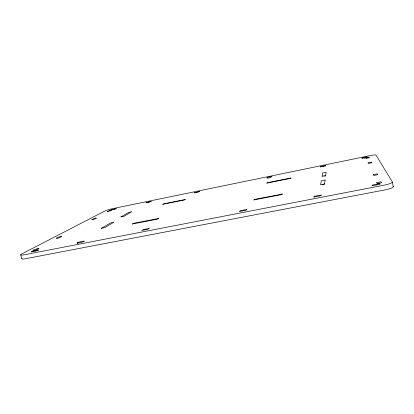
<?xml version="1.0" encoding="UTF-8"?>
<svg xmlns="http://www.w3.org/2000/svg" width="414" height="414" viewBox="0 0 414 414"><rect width="100%" height="100%" fill="white"/><g stroke="black" fill="none" stroke-linecap="round" stroke-linejoin="round"><path stroke-width="0.62" d="M325.756 165.574L325.332 165.967L320.364 166.951M320.322 166.925L320.814 166.521L325.751 165.564M322.092 184.696L324.747 183.956M21.828 258.74L20.7 254.796L21.311 254.18L105.166 210.855A6.034 0.631 -14.3 0 1 107.366 210.017A6.086 0.637 -14.3 0 1 110.507 209.127A6.034 0.631 -14.3 0 1 112.722 208.62L371.311 155.359A6.909 0.776 -11.4 0 1 375.156 154.96A6.857 0.771 -11.4 0 1 375.953 155.09L392.229 181.73L393.3 186.828L392.446 187.604A9.838 1.63 -10.5 0 1 388.86 188.955A9.75 1.615 -10.5 0 1 385.341 189.819L25.394 258.76A8.513 1.18 -15.9 0 1 22.418 259.029A8.591 1.19 -15.9 0 1 21.828 258.74L21.973 258.46M392.41 182.16L391.546 182.91A9.848 1.558 -10.6 0 1 387.954 184.24A9.76 1.542 -10.6 0 1 384.43 185.105L24.26 254.781A8.518 1.128 -15.8 0 1 21.29 255.071A8.596 1.139 -15.8 0 1 20.7 254.791M324.529 176.157L325.652 175.929M393.119 186.378L393.3 186.828M107.34 211.523C113.26 210.638 112.282 208.842 107.34 211.523M149.133 228.476L147.674 229.366L141.723 230.469L143.275 229.547L149.133 228.476M246.946 209.489L246.019 210.276L239.437 211.456L240.472 210.659L246.946 209.489M61.691 236.456C54.933 240.379 54.068 237.527 61.691 236.456M322.082 176.261L325.668 175.598L326.108 172.265L322.661 172.985L322.082 176.261M321.321 195.056L320.798 195.76L314.604 196.981C313.393 197.581 313.631 196.086 314.666 196.226L321.321 195.056M376.704 182.672L377.268 183.645L381.724 182.714L381.056 181.762L376.704 182.672M325.094 180.033L324.54 184.023L320.602 184.784L321.3 180.773L325.094 180.033M291.047 177.968L289.857 178.532L266.751 183.133L267.915 182.569L291.047 177.968M373.237 174.682L373.713 175.495L377.77 174.636L377.201 173.849L373.268 174.656M77.206 242.971L77.672 242.966C74.722 243.944 86.567 241.372 84.145 241.036L78.939 242.066L77.206 242.971M91.882 219.627C98.009 218.82 97.735 216.367 91.882 219.627M361.95 158.112C367.813 158.774 370.685 155.152 361.95 158.112M185.275 199.486L183.93 200.091L162.718 204.335L164.213 203.693L185.275 199.486M38.875 248.498C30.952 253.068 30.708 249.564 38.875 248.498M110.926 210.022L116.205 208.677L110.926 210.022M368.098 162.857L368.45 163.452L371.932 162.707L371.503 162.128L368.098 162.857M372.077 185.172L372.248 185.674L372.745 185.679L379.255 184.432C380.575 184.572 379.98 183.143 379.001 183.718L372.077 185.172M253.901 199.931L281.261 194.704L282.571 194.011L255.422 199.212L253.901 199.931M365.924 157.858L366.235 158.371L369.469 157.677L369.091 157.18L365.955 157.843M271.941 176.638C266.585 179.743 263.666 177.187 271.941 176.638M151.182 201.478L145.883 202.844L151.177 201.494M31.335 251.878L36.655 250.915L38.662 249.947L33.425 250.905L31.335 251.878M132.418 223.979L156.906 219.285L158.691 218.483L134.379 223.167L132.418 223.979M120.981 216.905L124.04 216.279L131.766 211.73L128.837 212.33L120.981 216.905M101.363 228.326L104.695 227.648L113.85 222.225L110.678 222.903L101.363 228.326M194.425 192.836L199.745 191.496L194.44 192.821"/></g></svg>
